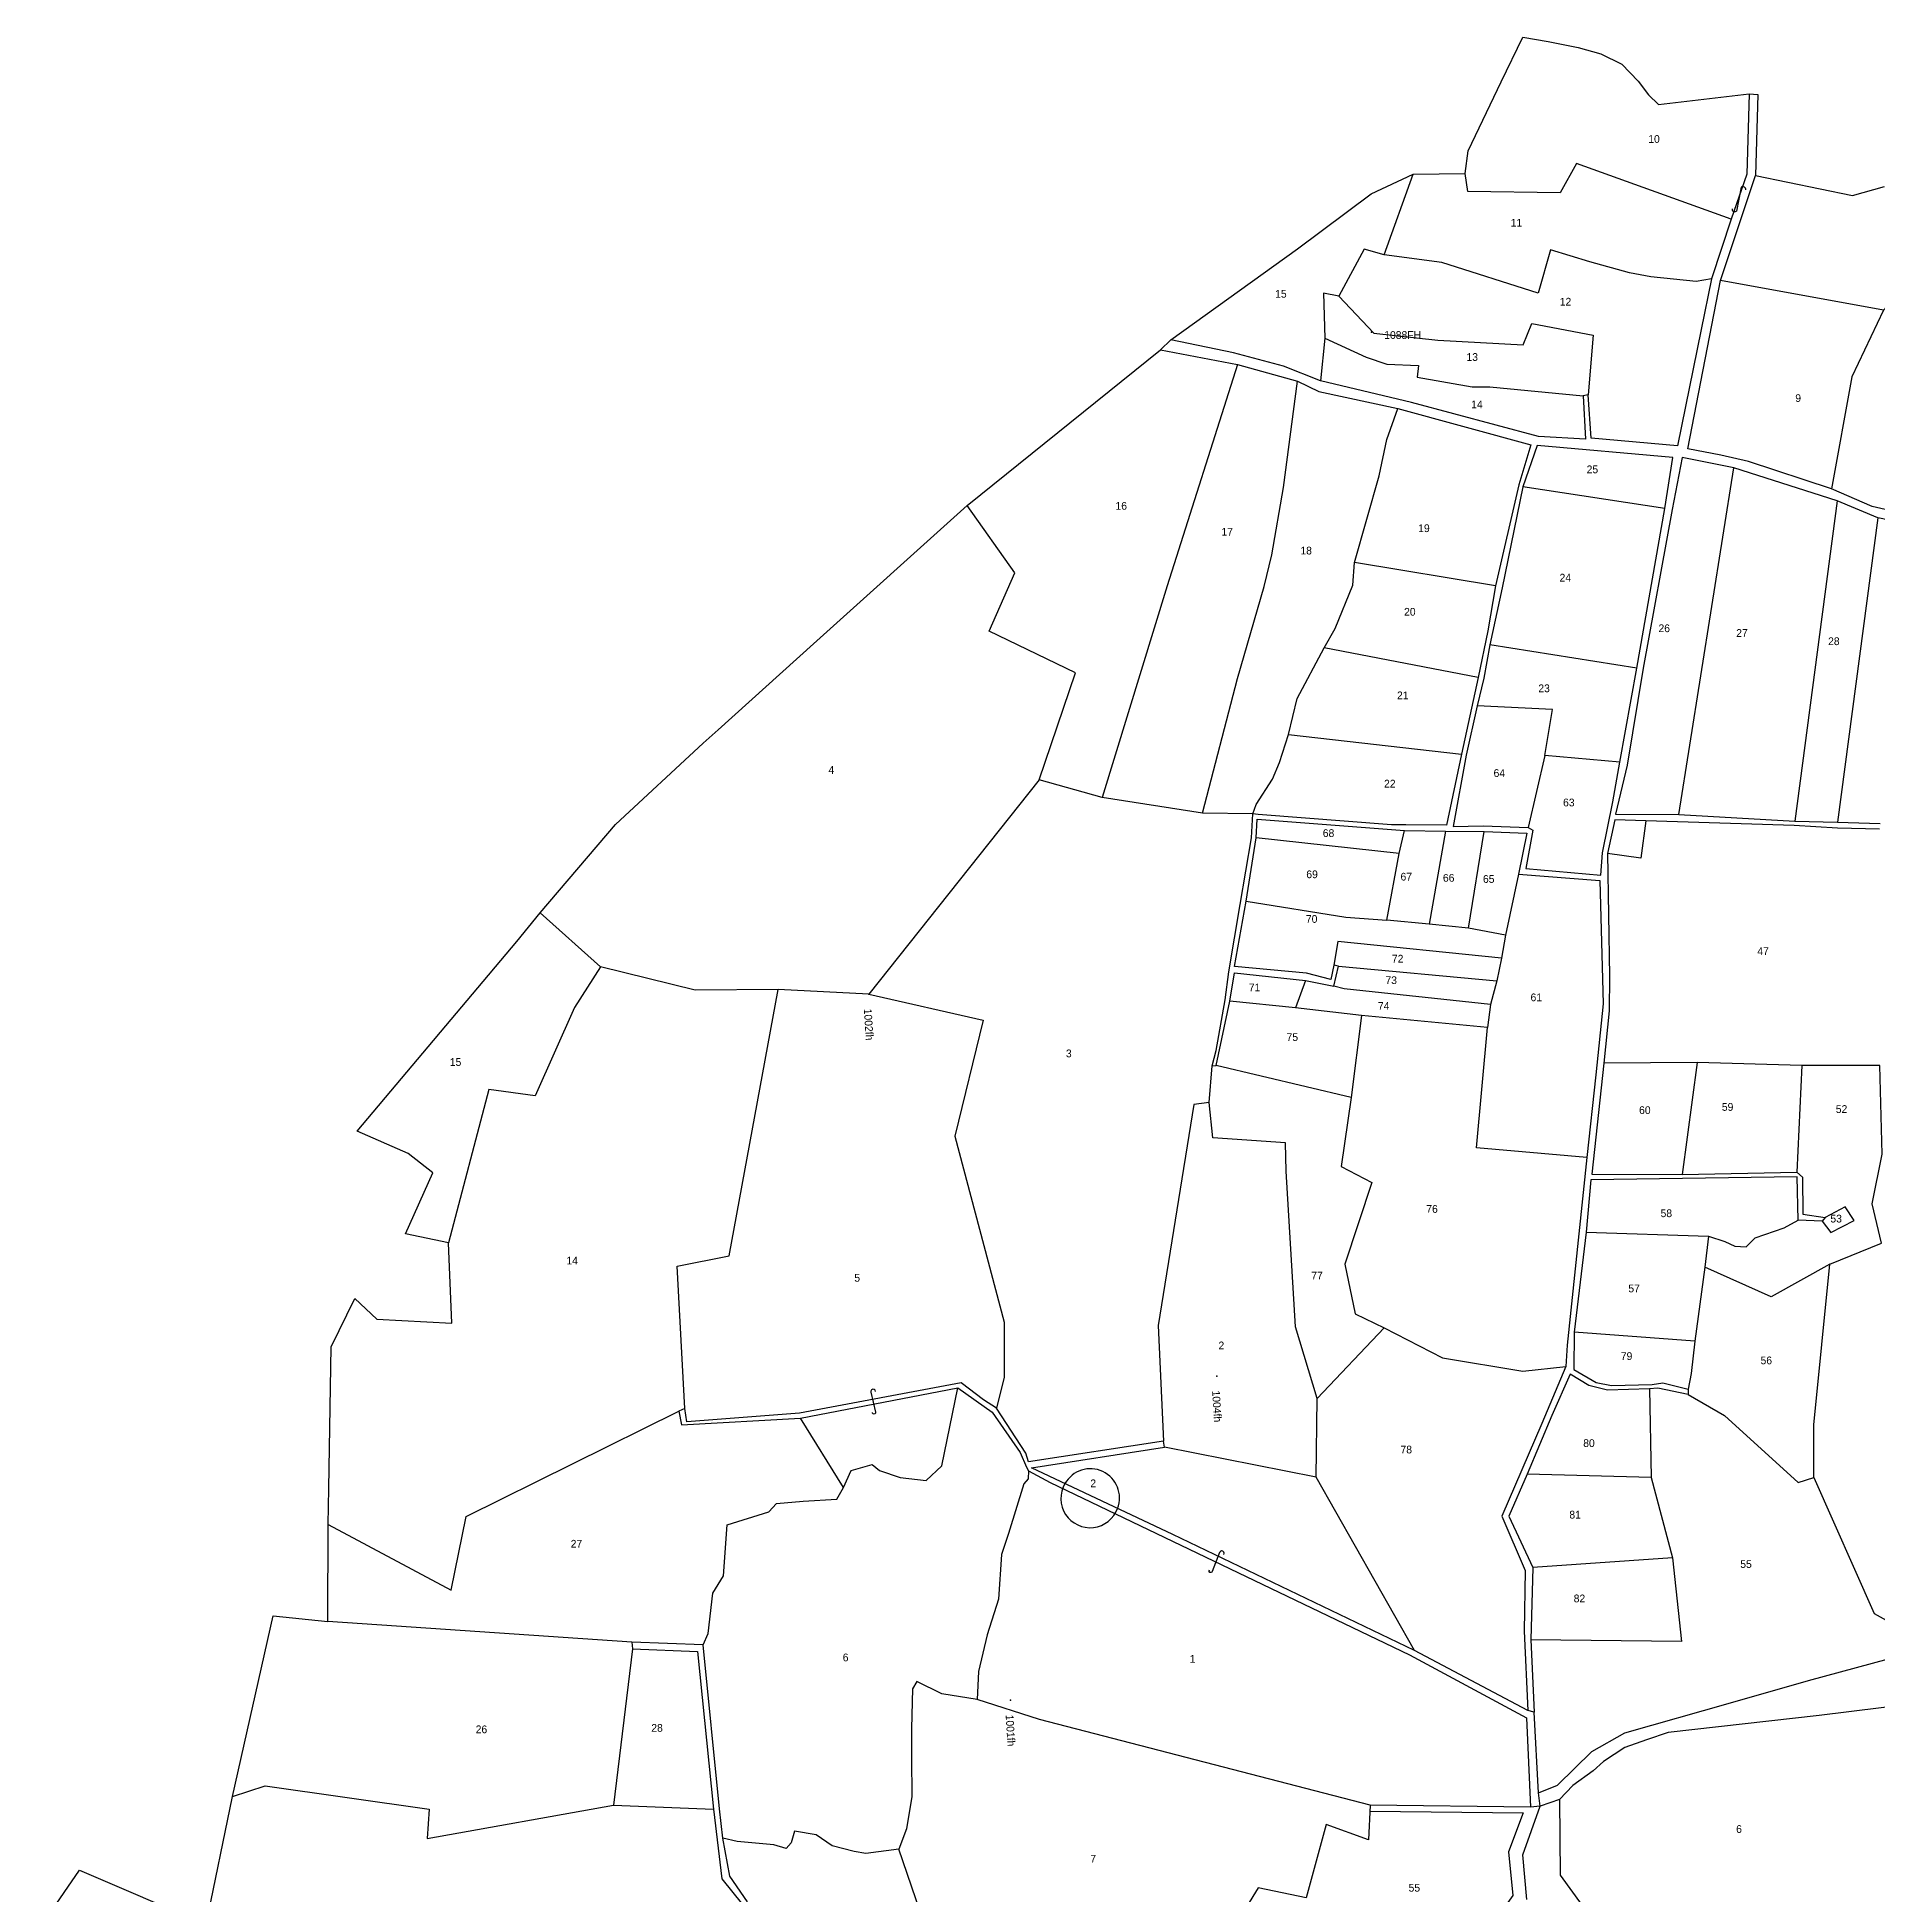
# Model space of a CAD drawing. Extents: x 149058 to 155632, y 177514 to 180719.
# Drawn here: x 149248 to 150437, y 179519 to 180719 of the extents above; entities that cross this region are included whole.
import ezdxf

# ---------------------------------------------------------------- set-up
doc = ezdxf.new("R2010")
doc.units = 0
doc.header["$MEASUREMENT"] = 0
for name, color, linetype in [('BORDER-B', 3, 'CONTINUOUS'), ('LINK', 4, 'CONTINUOUS'), ('NO', 1, 'CONTINUOUS'), ('PARCEL', 6, 'CONTINUOUS'), ('ROAD', 2, 'CONTINUOUS'), ('TRIG-P', 2, 'CONTINUOUS'), ('TRIG-T', 1, 'CONTINUOUS')]:
    doc.layers.add(name, color=color, linetype=linetype)

msp = doc.modelspace()

# ---------------------------------------------------------------- linework, layer by layer
at = {"layer": 'BORDER-B'}
for points in [[(150459.57, 179642.79), (150398.78, 179635.16), (150301.09, 179624.34), (150287.09, 179619.57), (150273.08, 179614.48), (150259.4, 179605.57), (150252.72, 179599.53), (150239.67, 179589.99), (150231.08, 179581.08), (150218.43, 179576.63), (150217.48, 179585.21), (150214.62, 179637.38), (150210.48, 179638.34), (150137.29, 179677.14), (150073.96, 179789.11), (150074.56, 179839.96), (150060.55, 179886.08), (150054.51, 179986.6), (150054.15, 180004.99), (150007.05, 180008.17), (150004.82, 180031.08), (150006.73, 180054.62), (150009.28, 180064.48), (150015.01, 180097.24), (150017.55, 180115.37), (150024.87, 180158.95), (150032.19, 180201.89), (150033.02, 180217.4), (150000.57, 180217.72), (149935.65, 180227.9), (149894.91, 180239.35), (149918.46, 180308.38), (149862.77, 180335.42), (149879.32, 180372.95), (149848.51, 180416.46), (149973.26, 180516.98), (149979.94, 180523.34), (150061.73, 180582.19), (150109.35, 180617.7), (150136.4, 180630.42), (150170.13, 180630.74), (150172.04, 180645.37), (150193.36, 180689.91), (150207.37, 180718.85), (150223.6, 180715.99), (150243.01, 180712.17), (150257.65, 180708.04), (150271.33, 180701.36), (150281.83, 180690.54), (150288.51, 180681.64), (150294.88, 180675.28), (150353.43, 180682.27), (150359.11, 180681.91), (150357.52, 180629.43), (150420.21, 180616.7), (150440.9, 180622.43)], [(149247.95, 179495.6), (149275.39, 179535.4), (149357.09, 179500.31), (149374.2, 179582.87), (149400.27, 179699.55), (149435.67, 179696.01), (149435.96, 179758.52), (149436.26, 179781.81), (149437.83, 179873.27), (149453.07, 179904.46), (149467.22, 179891.04), (149515.83, 179888.5), (149513.65, 179940.36), (149485.72, 179946.17), (149503.5, 179985.69), (149487.53, 179998.02), (149454.52, 180012.53), (149557.61, 180135.06), (149572.85, 180153.55), (149621.47, 180210.49), (149678.07, 180263.08), (149687.69, 180271.68), (149749.37, 180327.16), (149848.51, 180416.46)], [(150218.43, 179576.63), (150217.48, 179585.21), (150214.62, 179637.38), (150210.48, 179638.34), (150137.29, 179677.14), (150073.96, 179789.11), (150074.56, 179839.96), (150060.55, 179886.08), (150054.51, 179986.6), (150054.15, 180004.99), (150007.05, 180008.17), (150004.82, 180031.08), (150006.73, 180054.62), (150009.28, 180064.48), (150015.01, 180097.24), (150017.55, 180115.37), (150024.87, 180158.95), (150032.19, 180201.89), (150033.02, 180217.4), (150000.57, 180217.72), (149935.65, 180227.9), (149894.91, 180239.35), (149918.46, 180308.38), (149862.77, 180335.42), (149879.32, 180372.95), (149848.51, 180416.46)], [(150459.57, 179642.79), (150398.78, 179635.16), (150301.09, 179624.34), (150287.09, 179619.57), (150273.08, 179614.48), (150259.4, 179605.57), (150252.72, 179599.53), (150239.67, 179589.99), (150231.08, 179581.08), (150218.43, 179576.63)], [(150218.43, 179576.63), (150212.28, 179576.09), (150108.75, 179577.27), (150107.57, 179554.86), (150080.43, 179564.89), (150067.46, 179517.42), (150036.49, 179523.91), (149994.01, 179454.91), (149986.34, 179442.53), (149972.48, 179432.51), (149959.2, 179422.78), (149945.64, 179398.89), (149937.16, 179385.99), (149914.74, 179385.4), (149871.97, 179279.26), (149861.65, 179249.18)], [(150218.43, 179576.63), (150212.28, 179576.09), (150108.75, 179577.27), (150107.57, 179554.86), (150080.43, 179564.89), (150067.46, 179517.42), (150036.49, 179523.91), (149994.01, 179454.91)]]:
    msp.add_lwpolyline(points, dxfattribs=at)
at = {"layer": 'LINK'}
for points in [[(150351.22, 180620.19, 0.6493205), (150348.28, 180622.06), (150345.22, 180606.47, -0.752853), (150342.68, 180607.94)], [(149789.38, 179844.4, 1.1008543), (149786.35, 179843.88), (149789.38, 179831.09, -1.1445842), (149787.27, 179830.95)], [(150014.33, 179739.14, 1.1008543), (150011.52, 179740.42), (150006.81, 179728.14, -1.1445842), (150004.99, 179729.23)]]:
    msp.add_lwpolyline(points, format="xyb", dxfattribs=at)
at = {"layer": 'PARCEL'}
for points in [[(150341.93, 180601.34), (150242.07, 180637.36), (150231.41, 180618.27), (150171.9, 180619.16), (150170.13, 180630.74)], [(150329.21, 180562.86), (150319.33, 180561.01), (150290.02, 180564.12), (150276.26, 180566.78), (150250.5, 180573.88), (150225.19, 180581.43), (150217.2, 180553.46), (150155.03, 180573.44), (150117.73, 180578.32), (150136.4, 180630.42)], [(150117.73, 180578.32), (150104.85, 180581.87), (150088.42, 180551.69), (150078.65, 180553.46), (150079.54, 180524.61), (150076.62, 180497.05)], [(150088.42, 180551.69), (150111.07, 180527.72), (150152.36, 180523.28), (150207.43, 180520.17), (150213.2, 180533.93), (150252.72, 180526.39), (150249.55, 180488.02)], [(150456.24, 180560.07), (150456.24, 180560.07), (150440.22, 180542.61), (150334.9, 180561.71)], [(150440.22, 180542.61), (150419.84, 180499.43), (150406.54, 180427.19)], [(150079.54, 180524.61), (150106.18, 180512.18), (150119.5, 180507.75), (150139.93, 180506.86), (150139.04, 180499.31), (150174.57, 180493.1), (150186.11, 180493.1), (150246.2, 180487.35)], [(150023.06, 180507.43), (149977.75, 180364.59), (149935.65, 180227.9)], [(150000.57, 180217.72), (150023.04, 180304.66), (150040.36, 180364.14), (150045.24, 180384.56), (150052.79, 180428.06), (150061.89, 180496.72)], [(150033.02, 180217.4), (150035.03, 180223.43), (150045.69, 180239.86), (150050.13, 180250.51), (150055.9, 180268.71), (150061.67, 180291.79), (150078.99, 180324.64), (150086.1, 180337.06), (150097.64, 180365.03), (150098.53, 180379.68), (150114.52, 180435.61), (150119.4, 180459.13), (150126.5, 180478.99)], [(150308.01, 180216.91), (150343.48, 180440.73)], [(150299.05, 180414.51), (150207.23, 180428.45)], [(150410.35, 180419.54), (150382.89, 180212.61)], [(150436.51, 180408.44), (150410.48, 180211.9)], [(150189.77, 180364.55), (150098.53, 180379.68)], [(150178.4, 180305.33), (150078.99, 180324.64)], [(150280.84, 180311.49), (150185.92, 180326.6)], [(150270, 180250.69), (150221.54, 180254.95), (150226.42, 180284.69), (150177.79, 180287.1)], [(150055.9, 180268.71), (150167.69, 180255.81)], [(150221.54, 180254.95), (150210.72, 180208.48)], [(149894.91, 180239.35), (149784.95, 180100.86), (149726.5, 180103.98), (149672.96, 180103.53), (149611.83, 180118.7), (149572.85, 180153.55)], [(150196.17, 180138.98), (150172.27, 180143.55), (150146.85, 180146.09), (150119.4, 180148.63), (150127.53, 180191.83), (150130.88, 180206.56)], [(150157.32, 180206.23), (150146.85, 180146.09)], [(150172.27, 180143.55), (150182.43, 180205.89)], [(150286.75, 180212.91), (150283.45, 180188.68), (150261.98, 180191.83)], [(150127.53, 180191.83), (150035.14, 180201.88)], [(150204.52, 180178.46), (150196.17, 180138.98), (150193.62, 180124.24), (150190.57, 180109.5), (150186.51, 180094.26), (150184.47, 180079.52), (150103.13, 180087.15), (150060.43, 180092.23), (150018.05, 180096.35)], [(150028.76, 180160.93), (150092.96, 180150.67), (150119.4, 180148.63)], [(150193.62, 180124.24), (150087.88, 180134.91), (150085.33, 180119.77)], [(149611.83, 180118.7), (149594.87, 180092.38), (149569.44, 180035.3), (149539.55, 180039.31), (149513.65, 179940.36)], [(150066.92, 180109.73), (150060.43, 180092.23)], [(150088.35, 180119.1), (150190.57, 180109.5)], [(149666.13, 179833.37), (149661.27, 179925.38), (149694.73, 179932.07), (149726.5, 180103.98)], [(149784.95, 180100.86), (149858.93, 180084.16), (149840.64, 180009.23), (149872.31, 179889.26), (149872.31, 179853.58), (149867.49, 179833.55)], [(150186.51, 180094.26), (150091.95, 180104.42), (150085.33, 180106.05)], [(150103.13, 180087.15), (150096.52, 180034.3), (150009.34, 180054.86)], [(150248.75, 179995.47), (150177.36, 180001.77), (150184.47, 180079.52)], [(150405.65, 179926.7), (150438.99, 179940.1), (150432.8, 179965.59), (150439.37, 179997.66), (150437.83, 180054.83), (150387.59, 180054.83), (150319.95, 180056.76), (150259.63, 180056.31)], [(150319.95, 180056.76), (150310.17, 179984.43)], [(150387.59, 180054.83), (150384.15, 179986.1)], [(150004.82, 180031.08), (149994.92, 180029.68), (149971.91, 179887.03), (149975.32, 179812.27)], [(150096.52, 180034.3), (150089.91, 179989.58), (150109.74, 179979.42), (150092.46, 179926.57), (150099.07, 179894.55), (150117.88, 179885.41), (150074.56, 179839.96)], [(150400.56, 179954.31), (150406.14, 179947.05), (150421.21, 179954.78), (150415.41, 179963.66), (150402.56, 179956.66)], [(150327.3, 179944.73), (150337.73, 179941.25), (150344.3, 179938.16), (150351.64, 179937.78), (150357.44, 179943.57), (150375.99, 179950.14), (150385.16, 179954.98)], [(150248.24, 179947.29), (150327.3, 179944.73), (150324.88, 179924.77)], [(150395.21, 179788.79), (150395.21, 179822.78), (150405.65, 179926.7), (150367.78, 179905.45), (150324.88, 179924.77), (150318.31, 179876.87), (150315.99, 179856.01), (150314.19, 179845.9)], [(150117.88, 179885.41), (150155.5, 179866.1), (150207.35, 179857.46), (150235.02, 179860.62)], [(150318.31, 179876.87), (150240.54, 179882.71)], [(149768.69, 179782.47), (149773.51, 179793.31), (149787.16, 179797.32), (149791.98, 179793.31), (149805.23, 179788.89), (149822.09, 179786.89), (149832.13, 179796.52), (149842.58, 179846.88)], [(150289.08, 179846.23), (150290.1, 179788.79), (150210.04, 179791.09)], [(149435.96, 179758.52), (149515.36, 179716.18), (149524.94, 179763.79), (149662.41, 179831.68)], [(150314.19, 179842.55), (150337.63, 179828.96), (150385.17, 179785.7), (150395.21, 179788.79), (150434.25, 179701.1), (150460.83, 179686.28)], [(149677.97, 179680.74), (149681.16, 179688.15), (149684.37, 179714.24), (149691.19, 179725.48), (149693.6, 179758.39), (149720.51, 179766.82), (149725.32, 179772.04), (149742.59, 179773.64), (149764.27, 179774.85), (149768.69, 179782.47), (149740.83, 179827.29)], [(150073.96, 179789.11), (149976, 179808.55)], [(149888.21, 179793.16), (149887.95, 179788.09), (149885.13, 179784.88), (149875.1, 179752.77), (149870.68, 179739.13), (149868.67, 179710.23), (149861.44, 179687.35), (149855.82, 179663.67), (149855.02, 179645.61), (149832.13, 179649.22), (149816.07, 179657.25), (149813.26, 179652.43), (149812.46, 179626.74), (149812.46, 179607.88), (149812.86, 179583), (149809.24, 179562.13), (149804.43, 179548.88), (149783.11, 179546.17), (149775.48, 179547.37), (149761.43, 179550.99), (149750.99, 179558.21), (149736.94, 179560.62), (149734.93, 179552.99), (149731.72, 179549.38), (149723.69, 179551.79), (149700, 179553.8), (149690.7, 179555.95)], [(150290.1, 179788.79), (150304.01, 179737.02), (150309.81, 179682.94), (150212.38, 179684.01)], [(150304.01, 179737.02), (150213.72, 179730.86)], [(149631.99, 179682.51), (149435.67, 179696.01)], [(149632.34, 179678.26), (149620.07, 179577.29)], [(150108.75, 179577.27), (149895.29, 179632.64), (149855.02, 179645.61)], [(149374.2, 179582.87), (149395.18, 179589.8), (149501.2, 179574.66), (149499.89, 179555.9), (149620.07, 179577.29), (149684.69, 179574.68)], [(150231.08, 179581.08), (150231.51, 179532.23), (150276.74, 179469.44)], [(149661.34, 179360.14), (149719.27, 179380.81), (149816.84, 179405.29), (149820.86, 179500.42), (149804.43, 179548.88)]]:
    msp.add_lwpolyline(points, dxfattribs=at)
for centre, radius, start, end in [((149927.88, 179775.33), 18.85, 149.41911, 340.21785), ((149928.06, 179775.71), 18.82, 338.94208, 150.69489)]:
    msp.add_arc(centre, radius, start, end, dxfattribs=at)
at = {"layer": 'ROAD'}
for points in [[(150353.43, 180682.27), (150351.98, 180630.45), (150341.93, 180601.34), (150329.21, 180562.86), (150322.52, 180530.07), (150307.12, 180454.89), (150251.55, 180459.91), (150249.55, 180488.02), (150246.2, 180487.35), (150247.87, 180459.24), (150217.41, 180460.92), (150135.39, 180483), (150076.62, 180497.05), (150052.85, 180506.42), (150020.38, 180515.12), (149979.94, 180523.34)], [(150465.42, 180408.28), (150432.99, 180415.82), (150406.54, 180427.19), (150352.98, 180444.93), (150335.24, 180448.94), (150313.81, 180452.96), (150334.9, 180561.71), (150357.52, 180629.43)], [(149973.26, 180516.98), (150023.06, 180507.43), (150061.89, 180496.72), (150075.62, 180490.03), (150126.5, 180478.99), (150212.53, 180455.56), (150204.83, 180429.8), (150189.77, 180364.55), (150184.75, 180335.44), (150178.4, 180305.33), (150167.69, 180255.81), (150157.98, 180209.97), (150131.87, 180210.3), (150122.5, 180210.3), (150036.46, 180217), (150033.02, 180217.4)], [(150304.09, 180447.42), (150216.53, 180455.17), (150207.23, 180428.45), (150194.06, 180363.39), (150185.92, 180326.6), (150182.05, 180304.91), (150177.79, 180287.1), (150170.81, 180255.34), (150162.29, 180209.26), (150181.66, 180209.64), (150210.72, 180208.48), (150213.82, 180206.93), (150209.17, 180182.15), (150257.6, 180177.89), (150258.76, 180192.22), (150265.35, 180225.13), (150270, 180250.69), (150280.84, 180311.49), (150299.05, 180414.51), (150304.09, 180447.42)], [(150464.81, 180402.71), (150436.51, 180408.44), (150410.35, 180419.54), (150343.48, 180440.73), (150310.16, 180447.53), (150303.71, 180413.87), (150285.08, 180311.45), (150274.69, 180248.78), (150267.17, 180217.27), (150308.01, 180216.91), (150382.89, 180212.61), (150410.48, 180211.9), (150438.06, 180211.18)], [(150006.73, 180054.62), (150009.34, 180054.86), (150018.05, 180096.35), (150021.06, 180114.75), (150066.92, 180109.73), (150085.33, 180106.05), (150088.35, 180119.1), (150085.33, 180119.77), (150083.33, 180110.4), (150067.59, 180114.42), (150021.06, 180118.77), (150028.76, 180160.93), (150035.14, 180201.88), (150035.81, 180213.93), (150130.88, 180206.56), (150157.32, 180206.23), (150182.43, 180205.89), (150209.88, 180204.89), (150204.52, 180178.46), (150257.08, 180174.44), (150259.09, 180094.8), (150254.4, 180048.96), (150248.75, 179995.47), (150236.03, 179874.34), (150235.02, 179860.62), (150219.62, 179823.81), (150193.83, 179763.96), (150208.89, 179728.83), (150208.22, 179689.68), (150210.48, 179638.34)], [(150437.72, 180207.56), (150410.61, 180208.23), (150382.49, 180209.9), (150307.17, 180212.25), (150286.75, 180212.91), (150266.66, 180213.58), (150261.98, 180191.83), (150263.32, 180112.53), (150262.98, 180090.11), (150259.63, 180056.31), (150251.92, 179984.76), (150310.17, 179984.43), (150384.15, 179986.1), (150387.84, 179982.76), (150388.17, 179959), (150402.56, 179956.66), (150400.56, 179954.31), (150385.16, 179954.98), (150384.49, 179983.09), (150251.25, 179981.08), (150248.24, 179947.29), (150240.54, 179882.71), (150240.21, 179858.61), (150254.6, 179850.25), (150264.65, 179848.24), (150290.76, 179848.91), (150297.79, 179849.91), (150314.19, 179845.9), (150314.19, 179842.55), (150294.44, 179846.57), (150289.08, 179846.23), (150261.97, 179845.23), (150249.92, 179848.24), (150237.86, 179855.6), (150226.15, 179828.83), (150210.04, 179791.09), (150198.33, 179763.99), (150213.72, 179730.86), (150212.38, 179684.01), (150214.62, 179637.38)], [(150137.29, 179677.14), (149981.4, 179752.12), (149890.14, 179795.03), (149976, 179808.55), (149975.32, 179812.27), (149888.11, 179799.09), (149886.42, 179804.49), (149867.49, 179833.55), (149859.04, 179838.96), (149844.6, 179849.93), (149740.16, 179830.33), (149667.49, 179824.92), (149666.13, 179833.37), (149662.41, 179831.68), (149664.11, 179822.9), (149740.83, 179827.29), (149842.58, 179846.88), (149864.55, 179831), (149882.8, 179804.99), (149886.85, 179795.53), (149888.21, 179793.16), (149902.07, 179785.73), (150134.18, 179674.41), (150209.69, 179633.74), (150212.28, 179576.09)], [(149706.61, 179514.94), (149695.3, 179531.55), (149690.7, 179555.95), (149688.58, 179575.04), (149677.97, 179680.74), (149631.99, 179682.51), (149632.34, 179678.26), (149674.43, 179676.5), (149684.69, 179574.68), (149689.99, 179529.79), (149703.43, 179513.17)], [(150217.48, 179585.21), (150229.71, 179590.21), (150251.8, 179611.96), (150273.22, 179624.01), (150341.51, 179643.41), (150391.73, 179657.8), (150443.43, 179671.89)], [(150108.55, 179573.37), (150207.62, 179572.28), (150198.01, 179547.14), (150200.96, 179519.04), (150190.61, 179504.62), (150181.36, 179468.39), (150179.14, 179453.23), (150168.04, 179442.13), (150158.8, 179414.77), (150151.4, 179397.4), (150146.59, 179381.13), (150136.97, 179342.68), (150134.33, 179333.48), (150133.96, 179329.79), (150074.04, 179333.85), (150039.64, 179355.3), (150020.95, 179384.7), (150007.64, 179408.73), (149999.5, 179424.63), (149972.48, 179432.51)], [(150209.84, 179516.45), (150207.25, 179545.29), (150218.43, 179576.63)]]:
    msp.add_lwpolyline(points, dxfattribs=at)
at = {"layer": 'TRIG-P'}
for p in [(150109.63, 180528.45), (149784.9, 180100.93), (150009.75, 179854.37), (149876.44, 179645.1)]:
    msp.add_point(p, dxfattribs=at)

# ---------------------------------------------------------------- texts
at = {"layer": 'NO'}
for s, p in [('10', (150288.31, 180650.61)), ('11', (150199.49, 180596.54)), ('15', (150047.37, 180550.64)), ('12', (150231.14, 180545.54)), ('13', (150170.91, 180509.83)), ('14', (150173.97, 180479.22)), ('9', (150383.26, 180483.3)), ('25', (150248.52, 180437.29)), ('16', (149944.28, 180413.73)), ('17', (150012.74, 180397.01)), ('19', (150139.75, 180399.29)), ('18', (150063.69, 180384.85)), ('24', (150231.02, 180367.37)), ('20', (150130.63, 180345.33)), ('26', (150294.91, 180334.69)), ('27', (150345.11, 180331.65)), ('28', (150404.44, 180326.33)), ('23', (150217.33, 180295.92)), ('21', (150126.06, 180291.36)), ('4', (149758.89, 180243.18)), ('64', (150188.43, 180241.2)), ('22', (150117.7, 180234.36)), ('63', (150233.3, 180222.2)), ('68', (150078.15, 180202.44)), ('69', (150067.5, 180175.84)), ('67', (150128.34, 180174.32)), ('66', (150155.72, 180173.56)), ('65', (150181.58, 180172.8)), ('70', (150067.25, 180147.01)), ('72', (150122.77, 180121.35)), ('47', (150358.73, 180126.21)), ('71', (150030.38, 180102.81)), ('73', (150118.61, 180107.48)), ('74', (150113.75, 180090.84)), ('61', (150212.3, 180096.39)), ('75', (150054.76, 180070.73)), ('15', (149514.43, 180054.63)), ('3', (149912.26, 180060.2)), ('60', (150282.39, 180023.57)), ('59', (150335.83, 180025.65)), ('52', (150409.4, 180024.26)), ('76', (150144.98, 179959.77)), ('58', (150296.27, 179956.99)), ('53', (150405.93, 179953.53)), ('14', (149589.72, 179926.45)), ('5', (149775.62, 179915.3)), ('77', (150070.72, 179916.77)), ('57', (150275.45, 179908.45)), ('2', (150010.79, 179871.65)), ('79', (150270.6, 179864.76)), ('56', (150360.82, 179861.98)), ('78', (150128.33, 179804.42)), ('80', (150246.31, 179808.59)), ('2', (149928.03, 179782.61)), ('81', (150237.37, 179762.39)), ('27', (149592.49, 179743.6)), ('55', (150347.72, 179730.49)), ('82', (150240.15, 179708.3)), ('6', (149768.16, 179670.22)), ('1', (149992.17, 179669.29)), ('26', (149531.14, 179623.78)), ('28', (149644.54, 179624.71)), ('6', (150345.08, 179559.41)), ('7', (149928.03, 179540.19)), ('55', (150133.55, 179521.49))]:
    msp.add_text(s, height=5, dxfattribs=at).set_placement(p)
at = {"layer": 'TRIG-T'}
msp.add_text('1088FH', height=5, dxfattribs=at).set_placement((150117.82, 180524.03))
for s, p in [('1002fh', (149781.8, 180091.41)), ('1004fh', (150006.65, 179844.86)), ('1001fh', (149873.34, 179635.59))]:
    msp.add_text(s, height=5, rotation=273.57893, dxfattribs=at).set_placement(p)

doc.saveas('drawing.dxf')
